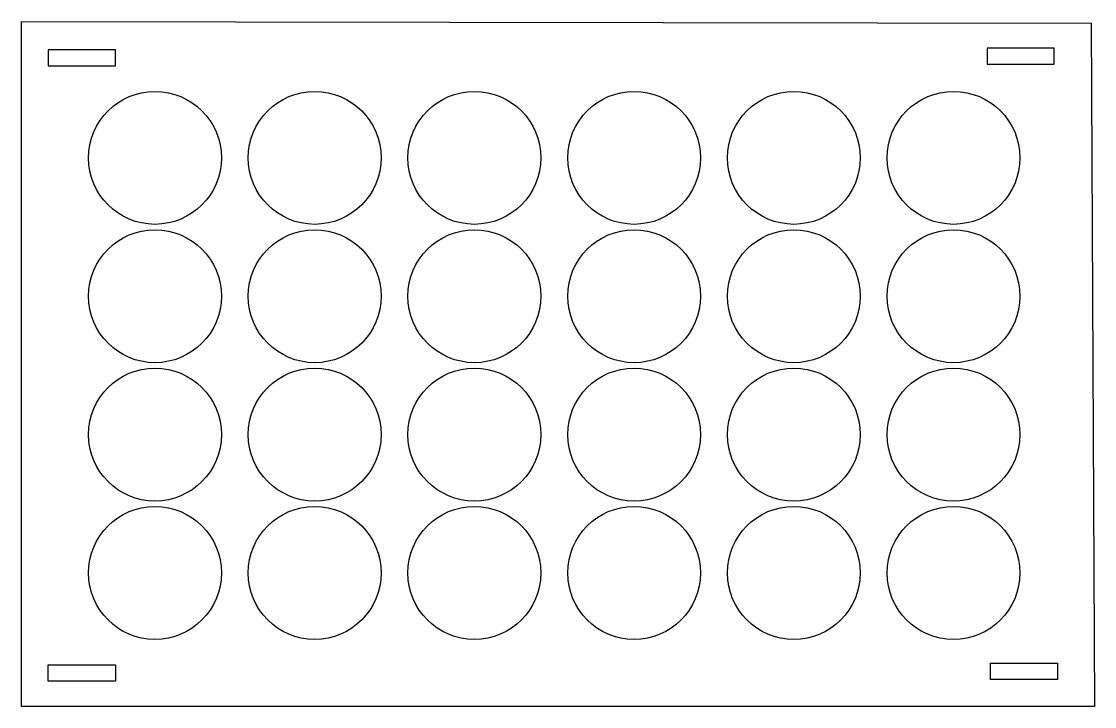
# Model space of a CAD drawing. Header units: inches. Extents: x 0 to 400, y 0 to 255.
import ezdxf

# ---------------------------------------------------------------- set-up
doc = ezdxf.new("R2010")
doc.units = ezdxf.units.IN
doc.header["$MEASUREMENT"] = 0

msp = doc.modelspace()

# ---------------------------------------------------------------- linework, layer by layer
for points in [[(0, 0), (0, 255.02), (398.55, 254.4), (399.78, 0)], [(10, 244.5), (10, 238.5), (35, 238.5), (35, 244.5)], [(359.74, 245.11), (359.74, 239.11), (384.74, 239.11), (384.74, 245.11)], [(360.97, 10.11), (360.97, 16.11), (385.97, 16.11), (385.97, 10.11)], [(10, 9.5), (10, 15.5), (35, 15.5), (35, 9.5)]]:
    msp.add_lwpolyline(points, close=True)
for centre in [(49.75, 204.25), (109.25, 204.25), (168.75, 204.25), (228.25, 204.25), (287.75, 204.25), (347.25, 204.25), (49.75, 152.75), (109.25, 152.75), (168.75, 152.75), (228.25, 152.75), (287.75, 152.75), (347.25, 152.75), (49.75, 101.25), (109.25, 101.25), (168.75, 101.25), (228.25, 101.25), (287.75, 101.25), (347.25, 101.25), (49.75, 49.75), (109.25, 49.75), (168.75, 49.75), (228.25, 49.75), (287.75, 49.75), (347.25, 49.75)]:
    msp.add_circle(centre, 24.75)

doc.saveas('drawing.dxf')
